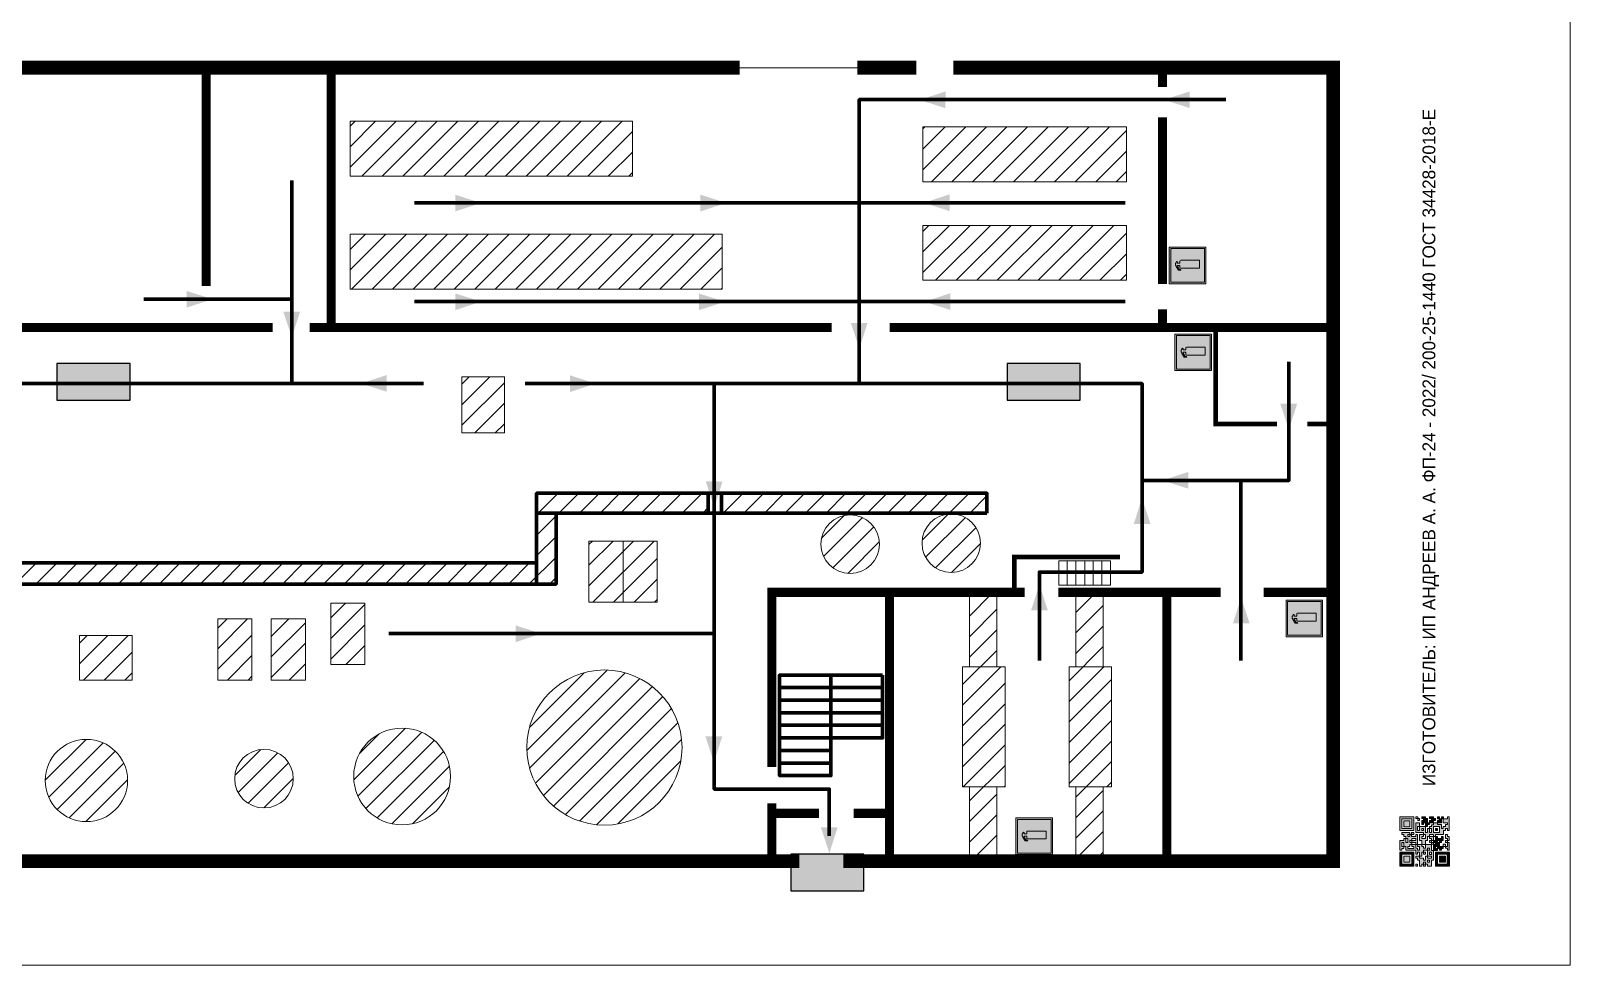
# Model space of a CAD drawing. Header units: millimetres. Extents: x 13810 to 67229, y 12374 to 21950.
# Drawn here: x 21984.7 to 22321.1, y 13757.4 to 13961.7 of the extents above; entities that cross this region are included whole.
import ezdxf

# ---------------------------------------------------------------- set-up
doc = ezdxf.new("R2010")
doc.units = ezdxf.units.MM
doc.layers.add('План_Штампы', color=7, linetype='Continuous')
doc.styles.add('обычный', font='arial.ttf')
pattern_1 = [(225, (43062.9513, 15480.0988), (2.24506403, -2.24506403), [])]

# ---------------------------------------------------------------- blocks, each defined once
blk = doc.blocks.new('A$C7B4425F7')
at = {"true_color": 0xffffff}
blk.add_hatch(color=7, dxfattribs=at).paths.add_polyline_path([(0, 0), (-16, 0), (-16, -8), (0, -8)])
h = blk.add_hatch(color=126)
h.paths.add_polyline_path([(-0.2, -0.2), (-15.8, -0.2), (-15.8, -7.8), (-0.2, -7.8)])
h.paths.add_polyline_path([(-11.76, -2.03), (-11.76, -3.66), (-11.17, -3.66, -0.568275), (-11.17, -6.18), (-12.58, -6.18), (-12.58, -2.03)], flags=16)
h.paths.add_polyline_path([(-13.33, -4.12, -0.495768), (-13.59, -6.18), (-15.03, -6.18), (-15.03, -2.03), (-13.59, -2.03, -0.487973)], flags=16)
h.paths.add_polyline_path([(-10.25, -2.03), (-9.48, -2.03), (-9.48, -6.18), (-10.25, -6.18)], flags=16)
h.paths.add_polyline_path([(-13.84, -3.69), (-14.24, -3.69), (-14.24, -3.03), (-13.9, -3.03, -0.692621)], flags=0)
h.paths.add_polyline_path([(-9.15, -2.03), (-8.4, -2.03), (-8.04, -3.07), (-7.68, -2.03), (-6.93, -2.03), (-7.64, -4.1), (-6.93, -6.18), (-7.68, -6.18), (-8.04, -5.14), (-8.4, -6.18), (-9.15, -6.18), (-8.44, -4.1)], flags=16)
h.paths.add_polyline_path([(-11.76, -4.46), (-11.42, -4.46, -0.692621), (-11.36, -5.12), (-11.76, -5.12)], flags=0)
h.paths.add_polyline_path([(-13.9, -5.2), (-14.24, -5.2), (-14.24, -4.55), (-13.84, -4.55, -0.708038)], flags=0)
edge = h.paths.add_edge_path(flags=16)
edge.add_ellipse((-5.51, -4.08), major_axis=(0, 2.05), ratio=0.586184, start_angle=0, end_angle=360)
edge = h.paths.add_edge_path(flags=0)
edge.add_ellipse((-5.51, -4.08), major_axis=(0, 1.14), ratio=0.454828, start_angle=0, end_angle=360)
h.paths.add_polyline_path([(-4.13, -4.96, 0.377264), (-3.48, -4.52, 0.0555), (-3.16, -2.03), (-1.66, -2.03), (-1.66, -4.96), (-0.96, -4.96), (-0.96, -7.01), (-1.75, -7.01), (-1.75, -6.18), (-3.3, -6.18), (-3.3, -7.02), (-4.13, -7.02)], flags=16)
h.paths.add_polyline_path([(-2.73, -2.91), (-2.28, -2.91), (-2.28, -4.96), (-3.05, -4.96, 0.079136)], flags=0)
at = {"color": 126}
blk.add_lwpolyline([(-16, -8), (0, -8), (0, 0), (-16, 0)], close=True, dxfattribs=at)
blk = doc.blocks.new('A$C32E8229D')
at = {"true_color": 0xffffff}
blk.add_hatch(color=7, dxfattribs=at).paths.add_polyline_path([(0, 0), (0, -8), (16, -8), (16, 0)])
h = blk.add_hatch(color=126)
h.paths.add_polyline_path([(0.2, -0.2), (15.8, -0.2), (15.8, -7.8), (0.2, -7.8)])
h.paths.add_polyline_path([(13.49, -2.05), (12.08, -2.05), (11.37, -2.63, 0.162397), (11.29, -2.84), (11.29, -3.63), (10.35, -3.63), (10.35, -4.05), (11.68, -4.05), (11.68, -3.48), (12.26, -4.28), (11.29, -5.1), (11.29, -6.78), (11.85, -6.78), (11.85, -5.44), (12.8, -4.64), (12.8, -5.94), (14.46, -5.94), (14.46, -5.39), (13.45, -5.39), (13.45, -3.97), (12.46, -2.59), (13.15, -2.59), (13.69, -3.34), (14.18, -3)], flags=16)
h.paths.add_polyline_path([(10.74, -1.82, 1), (11.8, -1.82, 1)], flags=16)
h.paths.add_polyline_path([(9.39, -3.59), (5.99, -3.59), (6.56, -3.03), (5.91, -3.03), (5.1, -3.83), (5.91, -4.64), (6.56, -4.64), (5.99, -4.09), (9.39, -4.09)], flags=16)
h.paths.add_polyline_path([(4.29, -1.08), (1.72, -1.08), (1.72, -6.6), (4.29, -6.6)], flags=16)
at = {"color": 126}
blk.add_lwpolyline([(16, -8), (0, -8), (0, 0), (16, 0)], close=True, dxfattribs=at)
blk = doc.blocks.new('A$C3AD82952')
at = {"true_color": 0xf5f5ff}
h = blk.add_hatch(color=7, dxfattribs=at)
h.dxf.hatch_style = 1
h.paths.add_polyline_path([(8.21, 8.73, 0.414214), (7.89, 9.05), (7.22, 9.05), (7.22, 9.92), (7.59, 9.92, 1), (7.57, 10.36), (7.22, 10.36), (7.22, 10.6), (6.43, 10.6), (6.43, 10.36), (6.01, 10.36), (4.74, 9.59), (4.74, 8.69), (4.98, 8.73), (4.98, 9.26), (6.12, 9.91), (6.43, 9.91), (6.43, 9.05), (5.76, 9.05, 0.414214), (5.44, 8.73), (5.44, 2.2), (8.21, 2.2)], flags=0)
h.paths.add_polyline_path([(12.8, 12.8), (0, 12.8), (0, 0), (12.8, 0)])
h.paths.add_polyline_path([(0.51, 12.29), (12.29, 12.29), (12.29, 0.51), (0.51, 0.51)], flags=16)
h.paths.add_polyline_path([(4.74, 9.59), (6.01, 10.36), (6.43, 10.36), (6.43, 10.6), (7.22, 10.6), (7.22, 10.36), (7.59, 10.36, -0.94586), (7.59, 9.92), (7.22, 9.92), (7.22, 9.05), (7.89, 9.05, -0.414214), (8.21, 8.73), (8.21, 2.2), (5.44, 2.2), (5.44, 8.73, -0.414214), (5.76, 9.05), (6.43, 9.05), (6.43, 9.91), (6.12, 9.91), (4.98, 9.26), (4.98, 8.73), (4.74, 8.69)], flags=0)
h = blk.add_hatch(color=242)
h.dxf.hatch_style = 1
h.paths.add_polyline_path([(12.29, 12.29), (0.51, 12.29), (0.51, 0.51), (12.29, 0.51)])
h.paths.add_polyline_path([(4.74, 8.69), (4.74, 9.59), (6.01, 10.36), (6.43, 10.36), (6.43, 10.6), (7.22, 10.6), (7.22, 10.36), (7.59, 10.36, -0.94586), (7.59, 9.92), (7.22, 9.92), (7.22, 9.05), (7.89, 9.05, -0.414214), (8.21, 8.73), (8.21, 2.2), (5.44, 2.2), (5.44, 8.73, -0.414214), (5.76, 9.05), (6.43, 9.05), (6.43, 9.91), (6.12, 9.91), (4.98, 9.26), (4.98, 8.73)], flags=16)
h = blk.add_hatch(color=7, dxfattribs=at)
h.dxf.hatch_style = 1
h.paths.add_polyline_path([(8.21, 8.73, 0.414214), (7.89, 9.05), (7.22, 9.05), (7.22, 9.92), (7.59, 9.92, 1), (7.57, 10.36), (7.22, 10.36), (7.22, 10.6), (6.43, 10.6), (6.43, 10.36), (6.01, 10.36), (4.74, 9.59), (4.74, 8.69), (4.98, 8.73), (4.98, 9.26), (6.12, 9.91), (6.43, 9.91), (6.43, 9.05), (5.76, 9.05, 0.414214), (5.44, 8.73), (5.44, 2.2), (8.21, 2.2)])
at = {"color": 242, "lineweight": 5}
for p, q in [((0, 0), (0, 12.8)), ((0, 12.8), (12.8, 12.8)), ((12.8, 0), (12.8, 12.8)), ((6.01, 10.36), (4.74, 9.59)), ((4.74, 9.59), (4.74, 8.69)), ((4.74, 8.69), (4.98, 8.73)), ((4.98, 9.26), (6.12, 9.91)), ((4.98, 8.73), (4.98, 9.26)), ((5.44, 2.2), (5.44, 8.73)), ((5.76, 9.05), (6.43, 9.05)), ((6.01, 10.36), (6.43, 10.36)), ((6.12, 9.91), (6.43, 9.91)), ((7.22, 10.6), (6.43, 10.6)), ((6.43, 10.6), (6.43, 10.36)), ((6.43, 9.91), (6.43, 9.05)), ((7.22, 10.36), (7.22, 10.6)), ((7.59, 10.36), (7.22, 10.36)), ((7.22, 9.05), (7.22, 9.92)), ((7.59, 9.92), (7.22, 9.92)), ((7.89, 9.05), (7.22, 9.05)), ((8.21, 2.2), (8.21, 8.73)), ((0, 0), (12.8, 0)), ((5.44, 2.2), (8.21, 2.2))]:
    blk.add_line(p, q, dxfattribs=at)
blk.add_lwpolyline([(0.51, 12.29), (12.29, 12.29), (12.29, 0.51), (0.51, 0.51)], close=True, dxfattribs=at)
for centre, radius, start, end in [((5.76, 8.73), 0.32, 90, 180), ((7.58, 10.14), 0.223, 273.1875, 86.8125), ((7.89, 8.73), 0.32, 0, 90)]:
    blk.add_arc(centre, radius, start, end, dxfattribs=at)
blk = doc.blocks.new('QR')
at = {"lineweight": 0}
h = blk.add_hatch(color=256, dxfattribs=at)
h.dxf.hatch_style = 1
h.paths.add_polyline_path([(9241.16, 2687.38), (9242.01, 2687.38), (9242.01, 2687.83), (9241.59, 2687.83), (9241.59, 2688.68), (9239.45, 2688.68), (9239.45, 2688.25), (9239.86, 2688.25), (9239.86, 2687.83), (9240.29, 2687.83), (9240.29, 2688.25), (9241.16, 2688.25), (9241.16, 2687.83), (9240.29, 2687.83), (9240.29, 2687.38), (9239.45, 2687.38), (9239.45, 2685.22), (9238.57, 2685.22), (9238.57, 2684.8), (9239.02, 2684.8), (9239.02, 2684.37), (9238.13, 2684.37), (9238.13, 2683.92), (9239.02, 2683.92), (9239.02, 2683.5), (9239.44, 2683.5), (9239.44, 2682.64), (9239.87, 2682.64), (9239.87, 2682.18), (9239.44, 2682.18), (9239.44, 2682.64), (9238.13, 2682.64), (9238.13, 2681.76), (9237.71, 2681.76), (9237.71, 2682.64), (9238.13, 2682.64), (9238.13, 2683.07), (9237.27, 2683.07), (9237.27, 2683.51), (9237.71, 2683.51), (9237.71, 2684.37), (9238.13, 2684.37), (9238.13, 2685.22), (9237.71, 2685.22), (9237.71, 2684.8), (9237.28, 2684.8), (9237.28, 2684.38), (9235.98, 2684.38), (9235.98, 2683.92), (9236.4, 2683.92), (9236.4, 2683.49), (9236.84, 2683.49), (9236.84, 2683.07), (9236.4, 2683.07), (9236.4, 2682.64), (9235.98, 2682.64), (9235.98, 2681.76), (9237.29, 2681.76), (9237.29, 2681.33), (9239.43, 2681.33), (9239.43, 2681.76), (9240.74, 2681.76), (9240.74, 2683.05), (9239.87, 2683.05), (9239.87, 2683.5), (9240.29, 2683.5), (9240.29, 2683.91), (9240.74, 2683.91), (9240.74, 2684.81), (9240.29, 2684.81), (9240.29, 2684.79), (9240.29, 2684.37), (9239.45, 2684.37), (9239.45, 2684.8), (9239.87, 2684.8), (9239.87, 2685.21), (9240.74, 2685.21), (9240.74, 2686.1), (9240.29, 2686.1), (9240.29, 2685.64), (9239.86, 2685.64), (9239.86, 2686.95), (9240.29, 2686.95), (9240.29, 2686.52), (9240.74, 2686.52), (9240.74, 2686.1), (9241.16, 2686.1), (9241.16, 2686.53), (9241.59, 2686.53), (9241.59, 2686.1), (9242.02, 2686.1), (9242.02, 2685.21), (9241.59, 2685.21), (9241.59, 2686.1), (9241.16, 2686.1), (9241.16, 2685.21), (9240.74, 2685.21), (9240.74, 2684.81), (9242.89, 2684.81), (9242.89, 2685.22), (9242.47, 2685.22), (9242.47, 2686.11), (9242.89, 2686.11), (9242.89, 2686.52), (9242.46, 2686.52), (9242.46, 2686.95), (9242.89, 2686.95), (9242.89, 2686.52), (9243.32, 2686.52), (9243.32, 2688.26), (9242.9, 2688.26), (9242.9, 2687.83), (9242.47, 2687.83), (9242.47, 2687.38), (9242.01, 2687.38), (9242.01, 2686.94), (9241.16, 2686.94)])
h.paths.add_polyline_path([(9239.02, 2682.18), (9239.02, 2681.76), (9238.54, 2681.76), (9238.54, 2682.18)], flags=16)
h.paths.add_polyline_path([(9237.27, 2682.65), (9237.27, 2682.19), (9236.83, 2682.19), (9236.83, 2682.65)], flags=16)
h = blk.add_hatch(color=256, dxfattribs=at)
h.dxf.hatch_style = 1
h.paths.add_polyline_path([(9238.15, 2687.83), (9236.83, 2687.83), (9236.83, 2686.52), (9238.15, 2686.52)], flags=0)
h.paths.add_polyline_path([(9239.01, 2685.65), (9239.01, 2688.68), (9235.98, 2688.68), (9235.98, 2685.65)])
h.paths.add_polyline_path([(9236.41, 2686.1), (9236.41, 2688.26), (9238.56, 2688.26), (9238.56, 2686.1)], flags=16)
h.paths.add_polyline_path([(9236.83, 2686.52), (9236.83, 2687.83), (9238.15, 2687.83), (9238.15, 2686.52)], flags=0)
h = blk.add_hatch(color=256, dxfattribs=at)
h.dxf.hatch_style = 1
h.paths.add_polyline_path([(9238.15, 2686.52), (9238.15, 2687.83), (9236.83, 2687.83), (9236.83, 2686.52)])
h.paths.add_polyline_path([(9245.91, 2686.52), (9245.91, 2687.83), (9244.59, 2687.83), (9244.59, 2686.52)], flags=0)
h.paths.add_polyline_path([(9246.77, 2685.65), (9246.77, 2688.68), (9243.74, 2688.68), (9243.74, 2685.65)])
h.paths.add_polyline_path([(9244.17, 2686.1), (9244.17, 2688.26), (9246.32, 2688.26), (9246.32, 2686.1)], flags=16)
h.paths.add_polyline_path([(9244.59, 2686.52), (9244.59, 2687.83), (9245.91, 2687.83), (9245.91, 2686.52)], flags=0)
h = blk.add_hatch(color=256, dxfattribs=at)
h.dxf.hatch_style = 1
h.paths.add_polyline_path([(9243.32, 2686.11), (9242.89, 2686.11), (9242.89, 2685.64), (9243.32, 2685.64)])
h.paths.add_polyline_path([(9239.02, 2683.07), (9239.02, 2683.5), (9238.56, 2683.5), (9238.56, 2683.07)])
h.paths.add_polyline_path([(9236.4, 2684.8), (9236.4, 2685.22), (9235.98, 2685.22), (9235.98, 2684.8)])
h.paths.add_polyline_path([(9236.4, 2683.07), (9236.4, 2683.49), (9235.98, 2683.49), (9235.98, 2683.07)])
h = blk.add_hatch(color=256, dxfattribs=at)
h.dxf.hatch_style = 1
h.paths.add_polyline_path([(9240.75, 2681.76), (9240.75, 2681.35), (9241.17, 2681.35), (9241.17, 2681.76)])
h.paths.add_polyline_path([(9241.6, 2682.18), (9241.17, 2682.18), (9241.17, 2681.76), (9241.6, 2681.76)])
h.paths.add_polyline_path([(9242.47, 2681.34), (9242.47, 2682.19), (9242.02, 2682.19), (9242.02, 2681.76), (9241.6, 2681.76), (9241.6, 2681.34)])
h.paths.add_polyline_path([(9239.87, 2678.3), (9239.44, 2678.3), (9239.44, 2677.89), (9241.17, 2677.89), (9241.17, 2678.3), (9240.28, 2678.3), (9240.28, 2678.73), (9239.87, 2678.73)])
h.paths.add_polyline_path([(9240.75, 2678.73), (9240.75, 2679.19), (9240.28, 2679.19), (9240.28, 2678.73)])
h.paths.add_polyline_path([(9241.6, 2678.73), (9241.17, 2678.73), (9241.17, 2678.3), (9241.6, 2678.3)])
h.paths.add_polyline_path([(9242.02, 2678.3), (9241.6, 2678.3), (9241.6, 2677.89), (9242.48, 2677.89), (9242.48, 2678.31), (9242.9, 2678.31), (9242.9, 2678.73), (9242.02, 2678.73)])
h.paths.add_polyline_path([(9246.36, 2684.37), (9246.36, 2684.79), (9245.93, 2684.79), (9245.93, 2684.37)])
h.paths.add_polyline_path([(9246.78, 2685.2), (9246.36, 2685.2), (9246.36, 2684.79), (9246.78, 2684.79)])
h.paths.add_polyline_path([(9245.91, 2687.83), (9244.59, 2687.83), (9244.59, 2686.52), (9245.91, 2686.52)])
h = blk.add_hatch(color=256, dxfattribs=at)
h.dxf.hatch_style = 1
h.paths.add_polyline_path([(9243.32, 2682.64), (9243.32, 2683.07), (9244.62, 2683.07), (9244.62, 2684.37), (9243.74, 2684.37), (9243.74, 2684.8), (9244.62, 2684.8), (9244.62, 2684.37), (9245.48, 2684.37), (9245.48, 2685.22), (9243.32, 2685.22), (9243.32, 2683.5), (9242.89, 2683.5), (9242.89, 2683.06), (9242.01, 2683.06), (9242.01, 2683.91), (9242.47, 2683.91), (9242.47, 2683.5), (9242.89, 2683.5), (9242.89, 2684.38), (9241.59, 2684.38), (9241.59, 2683.91), (9240.74, 2683.91), (9240.74, 2683.05), (9241.59, 2683.05), (9241.59, 2682.64), (9242.47, 2682.64), (9242.47, 2682.19), (9242.91, 2682.19), (9242.91, 2681.34), (9242.48, 2681.34), (9242.48, 2680.91), (9242.91, 2680.91), (9242.91, 2679.17), (9243.75, 2679.17), (9243.75, 2678.73), (9244.2, 2678.73), (9244.2, 2678.3), (9243.75, 2678.3), (9243.75, 2677.88), (9246.78, 2677.88), (9246.78, 2678.3), (9246.35, 2678.3), (9246.35, 2679.19), (9245.48, 2679.19), (9245.48, 2678.31), (9245.05, 2678.31), (9245.05, 2678.73), (9244.62, 2678.73), (9244.62, 2679.19), (9244.2, 2679.19), (9244.2, 2679.61), (9245.05, 2679.61), (9245.05, 2680.46), (9245.48, 2680.46), (9245.48, 2681.34), (9245.04, 2681.34), (9245.04, 2681.76), (9244.63, 2681.76), (9244.63, 2682.19), (9244.21, 2682.19), (9244.21, 2681.76), (9243.32, 2681.76), (9243.32, 2682.19), (9244.21, 2682.19), (9244.21, 2682.64)])
h.paths.add_polyline_path([(9243.75, 2683.49), (9243.75, 2683.92), (9244.21, 2683.92), (9244.21, 2683.49)], flags=16)
h.paths.add_polyline_path([(9243.32, 2681.34), (9244.63, 2681.34), (9244.63, 2680.04), (9243.32, 2680.04)], flags=16)
h.paths.add_polyline_path([(9243.76, 2680.89), (9244.18, 2680.89), (9244.18, 2680.48), (9243.76, 2680.48)], flags=0)
h = blk.add_hatch(color=256, dxfattribs=at)
h.dxf.hatch_style = 1
h.paths.add_polyline_path([(9246.36, 2683.07), (9246.78, 2683.07), (9246.78, 2683.92), (9246.36, 2683.92), (9246.36, 2683.49), (9245.92, 2683.49), (9245.92, 2683.92), (9245.06, 2683.92), (9245.06, 2683.49), (9245.48, 2683.49), (9245.48, 2683.07), (9244.62, 2683.07), (9244.62, 2682.65), (9245.05, 2682.65), (9245.05, 2682.18), (9245.48, 2682.18), (9245.48, 2682.65), (9246.36, 2682.65)])
h.paths.add_polyline_path([(9246.78, 2682.18), (9246.36, 2682.18), (9246.36, 2681.75), (9245.92, 2681.75), (9245.92, 2682.18), (9245.48, 2682.18), (9245.48, 2681.34), (9245.48, 2681.34), (9245.94, 2681.34), (9245.94, 2680.91), (9246.36, 2680.91), (9246.36, 2681.34), (9246.78, 2681.34)])
h = blk.add_hatch(color=256, dxfattribs=at)
h.dxf.hatch_style = 1
h.paths.add_polyline_path([(9235.98, 2680.9), (9235.98, 2677.86), (9239.02, 2677.86), (9239.02, 2680.9)])
h.paths.add_polyline_path([(9238.57, 2680.48), (9238.57, 2678.32), (9236.41, 2678.32), (9236.41, 2680.48)], flags=16)
h.paths.add_polyline_path([(9238.15, 2680.05), (9238.15, 2678.74), (9236.83, 2678.74), (9236.83, 2680.05)], flags=0)
h = blk.add_hatch(color=256, dxfattribs=at)
h.dxf.hatch_style = 1
h.paths.add_polyline_path([(9238.15, 2680.05), (9236.83, 2680.05), (9236.83, 2678.74), (9238.15, 2678.74)])
h = blk.add_hatch(color=256, dxfattribs=at)
h.dxf.hatch_style = 1
h.paths.add_polyline_path([(9242.02, 2680.46), (9242.48, 2680.46), (9242.48, 2680.91), (9241.58, 2680.91), (9241.58, 2681.35), (9241.17, 2681.35), (9241.17, 2680.91), (9240.75, 2680.91), (9240.75, 2681.33), (9239.43, 2681.33), (9239.43, 2680.46), (9239.86, 2680.46), (9239.86, 2680.92), (9240.3, 2680.92), (9240.3, 2680.46), (9239.86, 2680.46), (9239.86, 2680.04), (9239.44, 2680.04), (9239.44, 2679.62), (9239.86, 2679.62), (9239.86, 2679.19), (9240.29, 2679.19), (9240.29, 2680.03), (9241.18, 2680.03), (9241.18, 2680.47), (9241.6, 2680.47), (9241.6, 2680.03), (9241.18, 2680.03), (9241.18, 2679.61), (9241.6, 2679.61), (9241.6, 2679.19), (9242.47, 2679.19), (9242.47, 2679.6), (9242.02, 2679.6)])
h = blk.add_hatch(color=256, dxfattribs=at)
h.dxf.hatch_style = 1
h.paths.add_polyline_path([(9244.18, 2680.48), (9244.18, 2680.89), (9243.76, 2680.89), (9243.76, 2680.48)])
h = blk.add_hatch(color=256, dxfattribs=at)
h.dxf.hatch_style = 1
h.paths.add_polyline_path([(9245.93, 2680.04), (9245.93, 2680.46), (9245.48, 2680.46), (9245.48, 2679.62), (9246.35, 2679.62), (9246.35, 2680.04)])
h.paths.add_polyline_path([(9246.78, 2680.04), (9246.78, 2680.46), (9246.35, 2680.46), (9246.35, 2680.04)])
h.paths.add_polyline_path([(9246.78, 2679.18), (9246.78, 2679.62), (9246.35, 2679.62), (9246.35, 2679.18)])
for points in [[(9237.71, 2685.22), (9238.13, 2685.22), (9238.13, 2684.37), (9237.71, 2684.37), (9237.71, 2683.51), (9237.27, 2683.51), (9237.27, 2683.07), (9238.13, 2683.07), (9238.13, 2682.64), (9237.71, 2682.64), (9237.71, 2681.76), (9238.13, 2681.76), (9238.13, 2682.64), (9239.44, 2682.64), (9239.44, 2683.5), (9239.02, 2683.5), (9239.02, 2683.07), (9238.56, 2683.07), (9238.56, 2683.5), (9239.02, 2683.5), (9239.02, 2683.92), (9238.13, 2683.92), (9238.13, 2684.37), (9239.02, 2684.37), (9239.02, 2684.8), (9238.57, 2684.8), (9238.57, 2685.22), (9239.45, 2685.22), (9239.45, 2687.38), (9240.29, 2687.38), (9240.29, 2687.83), (9239.86, 2687.83), (9239.86, 2688.25), (9239.45, 2688.25), (9239.45, 2688.68), (9241.59, 2688.68), (9241.59, 2687.83), (9242.01, 2687.83), (9242.01, 2687.38), (9242.47, 2687.38), (9242.47, 2687.83), (9242.9, 2687.83), (9242.9, 2688.26), (9243.32, 2688.26), (9243.32, 2686.52), (9242.89, 2686.52), (9242.89, 2686.11), (9243.32, 2686.11), (9243.32, 2685.64), (9242.89, 2685.64), (9242.89, 2686.11), (9242.47, 2686.11), (9242.47, 2685.22), (9242.89, 2685.22), (9242.89, 2684.81), (9240.74, 2684.81), (9240.74, 2683.91), (9241.59, 2683.91), (9241.59, 2684.38), (9242.89, 2684.38), (9242.89, 2683.5), (9242.47, 2683.5), (9242.47, 2683.91), (9242.01, 2683.91), (9242.01, 2683.06), (9242.89, 2683.06), (9242.89, 2683.5), (9243.32, 2683.5), (9243.32, 2685.22), (9245.48, 2685.22), (9245.48, 2684.37), (9244.62, 2684.37), (9244.62, 2683.07), (9245.48, 2683.07), (9245.48, 2683.49), (9245.06, 2683.49), (9245.06, 2683.92), (9245.92, 2683.92), (9245.92, 2683.49), (9246.36, 2683.49), (9246.36, 2683.92), (9246.78, 2683.92), (9246.78, 2683.07), (9246.36, 2683.07), (9246.36, 2682.65), (9245.48, 2682.65), (9245.48, 2682.18), (9245.92, 2682.18), (9245.92, 2681.75), (9246.36, 2681.75), (9246.36, 2682.18), (9246.78, 2682.18), (9246.78, 2681.34), (9246.36, 2681.34), (9246.36, 2680.91), (9245.94, 2680.91), (9245.94, 2681.34), (9245.48, 2681.34), (9245.48, 2680.46), (9245.93, 2680.46), (9245.93, 2680.04), (9246.35, 2680.04), (9246.35, 2680.46), (9246.78, 2680.46), (9246.78, 2680.04), (9246.78, 2680.04), (9246.35, 2680.04), (9246.35, 2679.62), (9246.78, 2679.62), (9246.78, 2679.18), (9246.35, 2679.18), (9246.35, 2678.3), (9246.78, 2678.3), (9246.78, 2677.88), (9243.75, 2677.88), (9243.75, 2678.3), (9244.2, 2678.3), (9244.2, 2678.73), (9243.75, 2678.73), (9243.75, 2679.17), (9242.91, 2679.17), (9242.91, 2680.91), (9242.48, 2680.91), (9242.48, 2680.46), (9242.02, 2680.46), (9242.02, 2679.6), (9242.47, 2679.6), (9242.47, 2679.19), (9241.6, 2679.19), (9241.6, 2679.61), (9241.18, 2679.61), (9241.18, 2680.03), (9240.29, 2680.03), (9240.29, 2679.19), (9240.75, 2679.19), (9240.75, 2678.73), (9240.28, 2678.73), (9240.28, 2678.3), (9241.17, 2678.3), (9241.17, 2678.73), (9241.6, 2678.73), (9241.6, 2678.3), (9242.02, 2678.3), (9242.02, 2678.73), (9242.9, 2678.73), (9242.9, 2678.31), (9242.48, 2678.31), (9242.48, 2677.89), (9241.6, 2677.89), (9241.6, 2678.3), (9241.17, 2678.3), (9241.17, 2677.89), (9239.44, 2677.89), (9239.44, 2678.3), (9239.87, 2678.3), (9239.87, 2678.73), (9240.28, 2678.73), (9240.28, 2679.19), (9240.29, 2679.19), (9239.86, 2679.19), (9239.86, 2679.62), (9239.44, 2679.62), (9239.44, 2680.04), (9239.86, 2680.04), (9239.86, 2680.46), (9239.43, 2680.46), (9239.43, 2681.33), (9237.29, 2681.33), (9237.29, 2681.76), (9235.98, 2681.76), (9235.98, 2682.64), (9236.4, 2682.64), (9236.4, 2683.07), (9235.98, 2683.07), (9235.98, 2683.49), (9236.4, 2683.49), (9236.4, 2683.92), (9235.98, 2683.92), (9235.98, 2684.38), (9237.28, 2684.38), (9237.28, 2684.8), (9237.71, 2684.8), (9237.71, 2685.22), (9237.92, 2685.22)], [(9240.74, 2685.21), (9239.87, 2685.21), (9239.87, 2684.8), (9239.45, 2684.8), (9239.45, 2684.37), (9240.29, 2684.37), (9240.29, 2684.79), (9240.29, 2684.81), (9240.74, 2684.81), (9240.74, 2685.21), (9239.87, 2685.21)], [(9240.74, 2686.1), (9240.74, 2686.52), (9240.29, 2686.52), (9240.29, 2686.95), (9239.86, 2686.95), (9239.86, 2685.64), (9240.29, 2685.64), (9240.29, 2686.1), (9240.74, 2686.1), (9240.74, 2686.52)], [(9244.62, 2684.37), (9244.62, 2684.8), (9243.74, 2684.8), (9243.74, 2684.37), (9244.62, 2684.37)], [(9240.74, 2683.05), (9240.74, 2681.76), (9239.43, 2681.76), (9239.43, 2681.33), (9240.75, 2681.33), (9240.75, 2681.35), (9240.75, 2680.91), (9241.17, 2680.91), (9241.17, 2681.35), (9241.58, 2681.35), (9241.58, 2680.91), (9242.48, 2680.91), (9242.48, 2681.34), (9242.91, 2681.34), (9242.91, 2682.19), (9242.47, 2682.19), (9242.47, 2682.64), (9241.59, 2682.64), (9241.59, 2683.05), (9240.74, 2683.05)], [(9240.74, 2683.91), (9240.29, 2683.91), (9240.29, 2683.5), (9239.87, 2683.5), (9239.87, 2683.05), (9240.74, 2683.05), (9240.74, 2683.91)], [(9241.6, 2681.76), (9242.02, 2681.76), (9242.02, 2682.19), (9242.47, 2682.19), (9242.47, 2681.34), (9241.6, 2681.34), (9241.6, 2681.76)], [(9244.62, 2683.07), (9243.32, 2683.07), (9243.32, 2682.64), (9244.21, 2682.64), (9244.21, 2682.19), (9243.32, 2682.19), (9243.32, 2681.76), (9244.21, 2681.76), (9244.21, 2682.19), (9244.63, 2682.19), (9244.63, 2681.76), (9245.04, 2681.76), (9245.04, 2681.34), (9245.48, 2681.34)], [(9245.48, 2682.18), (9245.05, 2682.18), (9245.05, 2682.65), (9244.62, 2682.65), (9244.62, 2683.07)], [(9245.48, 2682.18), (9245.48, 2681.34)], [(9239.86, 2680.46), (9239.86, 2680.92), (9240.3, 2680.92), (9240.3, 2680.46), (9239.86, 2680.46)], [(9245.48, 2680.46), (9245.05, 2680.46), (9245.05, 2679.61), (9244.2, 2679.61), (9244.2, 2679.19), (9244.62, 2679.19), (9244.62, 2678.73), (9245.05, 2678.73), (9245.05, 2678.31), (9245.48, 2678.31), (9245.48, 2679.19), (9246.35, 2679.19), (9246.35, 2679.07)], [(9246.35, 2679.62), (9245.48, 2679.62), (9245.48, 2680.46)], [(9245.48, 2680.46), (9245.48, 2679.62), (9246.35, 2679.62), (9246.35, 2680.04), (9245.93, 2680.04), (9245.93, 2680.46), (9245.48, 2680.46), (9245.48, 2679.62)], [(9246.35, 2679.62), (9246.35, 2679.18)]]:
    blk.add_lwpolyline(points, dxfattribs=at)
for points in [[(9235.98, 2685.65), (9239.01, 2685.65), (9239.01, 2688.68), (9235.98, 2688.68)], [(9236.41, 2688.26), (9238.56, 2688.26), (9238.56, 2686.1), (9236.41, 2686.1)], [(9240.29, 2687.83), (9241.16, 2687.83), (9241.16, 2688.25), (9240.29, 2688.25)], [(9240.29, 2688.25), (9241.16, 2688.25), (9241.16, 2687.83), (9240.29, 2687.83)], [(9243.74, 2685.65), (9246.77, 2685.65), (9246.77, 2688.68), (9243.74, 2688.68)], [(9244.17, 2688.26), (9246.32, 2688.26), (9246.32, 2686.1), (9244.17, 2686.1)], [(9235.98, 2684.8), (9236.4, 2684.8), (9236.4, 2685.22), (9235.98, 2685.22)], [(9236.83, 2687.83), (9238.15, 2687.83), (9238.15, 2686.52), (9236.83, 2686.52)], [(9241.16, 2686.1), (9240.74, 2686.1), (9240.74, 2685.21), (9241.16, 2685.21)], [(9242.01, 2687.38), (9241.16, 2687.38), (9241.16, 2686.94), (9242.01, 2686.94)], [(9241.16, 2687.38), (9242.01, 2687.38), (9242.01, 2686.94), (9241.16, 2686.94)], [(9241.16, 2686.53), (9241.59, 2686.53), (9241.59, 2686.1), (9241.16, 2686.1)], [(9241.59, 2686.1), (9242.02, 2686.1), (9242.02, 2685.21), (9241.59, 2685.21)], [(9242.89, 2686.52), (9242.46, 2686.52), (9242.46, 2686.95), (9242.89, 2686.95)], [(9244.59, 2687.83), (9245.91, 2687.83), (9245.91, 2686.52), (9244.59, 2686.52)], [(9245.93, 2684.79), (9246.36, 2684.79), (9246.36, 2684.37), (9245.93, 2684.37)], [(9246.36, 2685.2), (9246.78, 2685.2), (9246.78, 2684.79), (9246.36, 2684.79)], [(9236.4, 2683.07), (9236.84, 2683.07), (9236.84, 2683.49), (9236.4, 2683.49)], [(9236.83, 2682.19), (9237.27, 2682.19), (9237.27, 2682.65), (9236.83, 2682.65)], [(9238.54, 2682.18), (9239.02, 2682.18), (9239.02, 2681.76), (9238.54, 2681.76)], [(9239.44, 2682.64), (9239.87, 2682.64), (9239.87, 2682.18), (9239.44, 2682.18)], [(9240.75, 2681.76), (9241.17, 2681.76), (9241.17, 2681.35), (9240.75, 2681.35)], [(9241.17, 2682.18), (9241.6, 2682.18), (9241.6, 2681.76), (9241.17, 2681.76)], [(9243.75, 2683.92), (9244.21, 2683.92), (9244.21, 2683.49), (9243.75, 2683.49)], [(9235.98, 2677.86), (9239.02, 2677.86), (9239.02, 2680.9), (9235.98, 2680.9)], [(9236.41, 2680.48), (9238.57, 2680.48), (9238.57, 2678.32), (9236.41, 2678.32)], [(9236.83, 2680.05), (9238.15, 2680.05), (9238.15, 2678.74), (9236.83, 2678.74)], [(9241.18, 2680.03), (9241.6, 2680.03), (9241.6, 2680.47), (9241.18, 2680.47)], [(9243.32, 2680.04), (9244.63, 2680.04), (9244.63, 2681.34), (9243.32, 2681.34)], [(9243.76, 2680.89), (9244.18, 2680.89), (9244.18, 2680.48), (9243.76, 2680.48)]]:
    blk.add_lwpolyline(points, close=True, dxfattribs=at)

msp = doc.modelspace()

# ---------------------------------------------------------------- hatches: boundary and pattern name
at = {"lineweight": 0}
h = msp.add_hatch(dxfattribs=at)
h.set_pattern_fill('ANSI31', color=256, angle=180)
h.set_pattern_definition(pattern_1)
h.paths.add_polyline_path([(22179.64, 13907.11), (22224.15, 13907.11), (22224.15, 13919.12), (22179.64, 13919.12)])
h.paths.add_polyline_path([(22179.64, 13928.64), (22224.15, 13928.64), (22224.15, 13940.66), (22179.64, 13940.66)])
h.paths.add_polyline_path([(22054.46, 13905.18), (22135.77, 13905.18), (22135.77, 13917.19), (22054.46, 13917.19)])
h.paths.add_polyline_path([(22054.46, 13929.86), (22116.16, 13929.86), (22116.16, 13941.88), (22054.46, 13941.88)])
h.paths.add_polyline_path([(22078.88, 13873.75), (22088.17, 13873.75), (22088.17, 13885.99), (22078.88, 13885.99)])
h.paths.add_polyline_path([(21974.05, 13847.62), (21981.51, 13847.62), (21981.51, 13861), (21974.05, 13861)])
h.paths.add_polyline_path([(21966.59, 13847.62), (21974.05, 13847.62), (21974.05, 13861), (21966.59, 13861)])
h.paths.add_polyline_path([(21922.56, 13847.62), (21930.02, 13847.62), (21930.02, 13861), (21922.56, 13861)])
h.paths.add_polyline_path([(21880.64, 13874.16), (21905.29, 13874.16), (21905.29, 13882.49), (21880.64, 13882.49)])
h.paths.add_polyline_path([(21848.34, 13875.84, 1), (21869.5, 13875.84, 1)])
h.paths.add_polyline_path([(21841.45, 13847.17), (21854.83, 13847.17), (21854.83, 13854.64), (21841.45, 13854.64)])
h.paths.add_polyline_path([(21841.45, 13839.71), (21854.83, 13839.71), (21854.83, 13847.17), (21841.45, 13847.17)])
h = msp.add_hatch(dxfattribs=at)
h.set_pattern_fill('ANSI31', color=256, angle=180)
h.set_pattern_definition(pattern_1)
h.paths.add_polyline_path([(22192.24, 13849.65, 1), (22179.44, 13849.65, 1)])
h.paths.add_polyline_path([(22157.33, 13849.42, 1), (22170.13, 13849.42, 1)])
h.paths.add_polyline_path([(22135.6, 13856.22), (22193.63, 13856.22), (22193.63, 13860.57), (22135.6, 13860.57)])
h.paths.add_polyline_path([(22095.2, 13856.22), (22099.46, 13856.22), (22132.71, 13856.22), (22132.71, 13860.57), (22095.2, 13860.57)])
h.paths.add_polyline_path([(22095.2, 13840.68), (22099.46, 13840.68), (22099.46, 13856.22), (22095.2, 13856.22)])
h.paths.add_polyline_path([(21887.72, 13840.68), (22095.2, 13840.68), (22095.2, 13845.32), (21887.72, 13845.32)])
h.paths.add_polyline_path([(22114.12, 13836.71), (22121.58, 13836.71), (22121.58, 13850.1), (22114.12, 13850.1)])
h.paths.add_polyline_path([(22106.66, 13836.71), (22114.12, 13836.71), (22114.12, 13850.1), (22106.66, 13850.1)])
h.paths.add_polyline_path([(22093.07, 13804.95, 1), (22126.98, 13804.95, 1)])
h.paths.add_polyline_path([(22055.24, 13798.63, 1), (22076.39, 13798.63, 1)])
h.paths.add_polyline_path([(22029.22, 13798.15, 1), (22042.03, 13798.15, 1)])
h.paths.add_polyline_path([(21987.82, 13797.75, 1), (22005.82, 13797.75, 1)])
h.paths.add_polyline_path([(22050.22, 13823.14), (22057.68, 13823.14), (22057.68, 13836.52), (22050.22, 13836.52)])
h.paths.add_polyline_path([(22037.21, 13819.7), (22044.67, 13819.7), (22044.67, 13833.08), (22037.21, 13833.08)])
h.paths.add_polyline_path([(22025.54, 13819.7), (22033, 13819.7), (22033, 13833.08), (22025.54, 13833.08)])
h.paths.add_polyline_path([(21995.31, 13819.7), (22006.79, 13819.7), (22006.79, 13829.45), (21995.31, 13829.45)])
h.paths.add_polyline_path([(21948.97, 13822.04), (21956.43, 13822.04), (21956.43, 13835.42), (21948.97, 13835.42)])
h.paths.add_polyline_path([(21941.5, 13822.04), (21948.97, 13822.04), (21948.97, 13835.42), (21941.5, 13835.42)])
h.paths.add_polyline_path([(21918.9, 13822.04), (21926.36, 13822.04), (21926.36, 13835.42), (21918.9, 13835.42)])
h.paths.add_polyline_path([(21903.66, 13822.04), (21911.12, 13822.04), (21911.12, 13835.42), (21903.66, 13835.42)])
h.paths.add_polyline_path([(21891.41, 13822.04), (21898.87, 13822.04), (21898.87, 13835.42), (21891.41, 13835.42)])
h = msp.add_hatch(dxfattribs=at)
h.set_pattern_fill('ANSI31', color=256, angle=180)
h.set_pattern_definition(pattern_1)
h.paths.add_polyline_path([(22213.08, 13780.47), (22219.06, 13780.47), (22219.06, 13796.39), (22213.08, 13796.39)])
h.paths.add_polyline_path([(22189.81, 13780.47), (22195.79, 13780.47), (22195.79, 13796.39), (22189.81, 13796.39)])
h.paths.add_polyline_path([(22211.57, 13796.39), (22220.87, 13796.39), (22220.87, 13822.61), (22211.57, 13822.61)])
h.paths.add_polyline_path([(22188.3, 13796.39), (22197.6, 13796.39), (22197.6, 13822.61), (22188.3, 13822.61)])
h.paths.add_polyline_path([(22213.08, 13822.61), (22219.06, 13822.61), (22219.06, 13838.53), (22213.08, 13838.53)])
h.paths.add_polyline_path([(22189.81, 13822.61), (22195.79, 13822.61), (22195.79, 13838.53), (22189.81, 13838.53)])

# ---------------------------------------------------------------- linework, layer by layer
at = {"color": 126, "lineweight": 0, "true_color": 0x008754}
msp.add_lwpolyline([(21721.1, 14152.36), (22321.1, 14152.36), (22321.1, 13757.36), (21721.1, 13757.36)], close=True, dxfattribs=at)
at = {"lineweight": 0}
for points, const_width in [([(22139.57, 13953.6), (21982.74, 13953.6)], 3), ([(22022.99, 13905.9), (22022.99, 13953.06)], 2), ([(22050.31, 13897.04), (22050.31, 13952.62)], 2), ([(22162.27, 13780.11), (22269.31, 13780.11), (22269.31, 13953.6), (22186.25, 13953.6)], 3), ([(22178.2, 13953.6), (22165.33, 13953.6)], 3), ([(22231.99, 13953.6), (22231.99, 13949.34)], 2), ([(22231.99, 13942.77), (22231.99, 13906.27)], 2), ([(22231.99, 13896.81), (22231.99, 13900.77)], 2), ([(22037.5, 13896.81), (21939.08, 13896.81)], 2), ([(22159.69, 13896.81), (22045.6, 13896.81)], 2), ([(22269.08, 13896.81), (22172.4, 13896.81)], 2), ([(22199.61, 13838.9), (22199.61, 13846.61), (22222.74, 13846.61)], 1), ([(22201.87, 13838.9), (22146.63, 13838.9), (22146.63, 13800.73)], 2), ([(22172.33, 13780.56), (22172.33, 13838.9)], 2), ([(22244.7, 13838.9), (22209.21, 13838.9)], 2), ([(22232.96, 13838.9), (22232.96, 13780.96)], 2), ([(22269.65, 13838.9), (22254.08, 13838.9)], 2), ([(22146.63, 13792.73), (22146.63, 13781.2)], 2), ([(22146.63, 13790.57), (22152.64, 13790.57)], 2), ([(22156.96, 13790.57), (22152.64, 13790.57)], 2), ([(22172.33, 13790.57), (22164.48, 13790.57)], 2), ([(21881.47, 13780.11), (22152.62, 13780.11)], 3)]:
    msp.add_lwpolyline(points, dxfattribs=dict(at, const_width=const_width))
msp.add_lwpolyline([(22165.33, 13953.6), (22133.23, 13953.6)], dxfattribs=at)
at = {"color": 126, "lineweight": 100, "true_color": 0x008754}
for points in [[(22245.87, 13946.61), (22165.74, 13946.61), (22165.74, 13884.54)], [(22041.71, 13884.54), (22041.71, 13928.96)], [(22165.74, 13924.02), (22068.56, 13924.02)], [(22223.87, 13924.02), (22165.74, 13924.02)], [(22009.35, 13902.95), (22041.71, 13902.95)], [(22165.74, 13902.44), (22068.56, 13902.44)], [(22223.87, 13902.44), (22165.74, 13902.44)], [(22249.14, 13863.35), (22259.61, 13863.35), (22259.61, 13889.31)], [(22070.46, 13884.54), (21911.13, 13884.54)], [(22134.05, 13884.54), (22092.68, 13884.54)], [(22159.17, 13785.63), (22159.17, 13795.88), (22134.05, 13795.88), (22134.05, 13884.54), (22227.54, 13884.54), (22227.54, 13843.32), (22205.09, 13843.32), (22205.09, 13823.97)], [(22249.14, 13823.97), (22249.14, 13863.35), (22227.54, 13863.35)], [(22062.88, 13829.88), (22134.05, 13829.88)]]:
    msp.add_lwpolyline(points, dxfattribs=at)
at = {"lineweight": 0}
for points in [[(22116.16, 13941.88), (22054.46, 13941.88), (22054.46, 13929.86), (22116.16, 13929.86)], [(22224.15, 13940.66), (22179.64, 13940.66), (22179.64, 13928.64), (22224.15, 13928.64)], [(22224.15, 13919.12), (22179.64, 13919.12), (22179.64, 13907.11), (22224.15, 13907.11)], [(22135.77, 13917.19), (22054.46, 13917.19), (22054.46, 13905.18), (22135.77, 13905.18)], [(22088.17, 13873.75), (22078.88, 13873.75), (22078.88, 13885.99), (22088.17, 13885.99)], [(22114.12, 13836.71), (22106.66, 13836.71), (22106.66, 13850.1), (22114.12, 13850.1)], [(22121.58, 13836.71), (22114.12, 13836.71), (22114.12, 13850.1), (22121.58, 13850.1)], [(22211.2, 13840.44), (22209.31, 13840.44), (22209.31, 13845.75), (22211.2, 13845.75)], [(22213.09, 13840.44), (22211.2, 13840.44), (22211.2, 13845.75), (22213.09, 13845.75)], [(22214.99, 13840.44), (22213.09, 13840.44), (22213.09, 13845.75), (22214.99, 13845.75)], [(22216.88, 13840.44), (22214.99, 13840.44), (22214.99, 13845.75), (22216.88, 13845.75)], [(22218.77, 13840.44), (22216.88, 13840.44), (22216.88, 13845.75), (22218.77, 13845.75)], [(22220.66, 13840.44), (22218.77, 13840.44), (22218.77, 13845.75), (22220.66, 13845.75)], [(22195.79, 13838.53), (22189.81, 13838.53), (22189.81, 13822.61), (22195.79, 13822.61)], [(22219.06, 13838.53), (22213.08, 13838.53), (22213.08, 13822.61), (22219.06, 13822.61)], [(22057.68, 13823.14), (22050.22, 13823.14), (22050.22, 13836.52), (22057.68, 13836.52)], [(22033, 13819.7), (22025.54, 13819.7), (22025.54, 13833.08), (22033, 13833.08)], [(22044.67, 13819.7), (22037.21, 13819.7), (22037.21, 13833.08), (22044.67, 13833.08)], [(22006.79, 13819.7), (21995.31, 13819.7), (21995.31, 13829.45), (22006.79, 13829.45)], [(22197.6, 13796.39), (22188.3, 13796.39), (22188.3, 13822.61), (22197.6, 13822.61)], [(22220.87, 13796.39), (22211.57, 13796.39), (22211.57, 13822.61), (22220.87, 13822.61)], [(22195.79, 13796.39), (22189.81, 13796.39), (22189.81, 13780.47), (22195.79, 13780.47)], [(22219.06, 13796.39), (22213.08, 13796.39), (22213.08, 13780.47), (22219.06, 13780.47)]]:
    msp.add_lwpolyline(points, close=True, dxfattribs=at)
at = {"lineweight": 100, "const_width": 1}
for points in [[(22257.04, 13875.67), (22243.63, 13875.67), (22243.63, 13896.29)], [(22269.04, 13875.67), (22263.67, 13875.67)]]:
    msp.add_lwpolyline(points, dxfattribs=at)
at = {"lineweight": 100}
for points in [[(22193.63, 13856.22), (22095.2, 13856.22), (22095.2, 13860.57), (22193.63, 13860.57)], [(22135.6, 13856.22), (22132.71, 13856.22), (22132.71, 13860.57), (22135.6, 13860.57)], [(22095.2, 13856.22), (22099.46, 13856.22), (22099.46, 13840.68), (22095.2, 13840.68)], [(22095.2, 13840.68), (21887.72, 13840.68), (21887.72, 13845.32), (22095.2, 13845.32)], [(22159.55, 13820.81), (22148.3, 13820.81), (22148.3, 13818.06), (22159.55, 13818.06)], [(22159.55, 13818.06), (22148.3, 13818.06), (22148.3, 13815.31), (22159.55, 13815.31)], [(22170.81, 13820.81), (22159.55, 13820.81), (22159.55, 13818.06), (22170.81, 13818.06)], [(22170.81, 13818.06), (22159.55, 13818.06), (22159.55, 13815.31), (22170.81, 13815.31)], [(22159.55, 13815.31), (22148.3, 13815.31), (22148.3, 13812.56), (22159.55, 13812.56)], [(22170.81, 13815.31), (22159.55, 13815.31), (22159.55, 13812.56), (22170.81, 13812.56)], [(22159.55, 13812.56), (22148.3, 13812.56), (22148.3, 13809.82), (22159.55, 13809.82)], [(22170.81, 13812.56), (22159.55, 13812.56), (22159.55, 13809.82), (22170.81, 13809.82)], [(22159.55, 13809.82), (22148.3, 13809.82), (22148.3, 13807.07), (22159.55, 13807.07)], [(22170.81, 13809.82), (22159.55, 13809.82), (22159.55, 13807.07), (22170.81, 13807.07)], [(22159.55, 13807.07), (22148.3, 13807.07), (22148.3, 13804.32), (22159.55, 13804.32)], [(22159.55, 13804.32), (22148.3, 13804.32), (22148.3, 13801.57), (22159.55, 13801.57)], [(22159.55, 13801.57), (22148.3, 13801.57), (22148.3, 13798.83), (22159.55, 13798.83)]]:
    msp.add_lwpolyline(points, close=True, dxfattribs=at)
at = {"lineweight": 0}
for centre, radius in [((22163.73, 13849.42), 6.4), ((22185.84, 13849.65), 6.4), ((22110.03, 13804.95), 16.96), ((22065.82, 13798.63), 10.58), ((21996.82, 13797.75), 9), ((22035.63, 13798.15), 6.4)]:
    msp.add_circle(centre, radius, dxfattribs=at)
at = {"layer": 'План_Штампы', "color": 126, "true_color": 0x008754}
for points in [[(22184.58, 13948.4), (22184.57, 13944.74), (22178.95, 13946.55)], [(22237.97, 13948.43), (22237.97, 13944.77), (22232.35, 13946.57)], [(22077.44, 13922.17), (22077.44, 13925.83), (22083.06, 13924.02)], [(22131.03, 13922.17), (22131.03, 13925.83), (22136.66, 13924.02)], [(22185.47, 13925.9), (22185.47, 13922.24), (22179.85, 13924.04)], [(22018.74, 13901.14), (22018.74, 13904.8), (22024.36, 13902.99)], [(22077.43, 13900.59), (22077.44, 13904.25), (22083.06, 13902.44)], [(22130.69, 13900.57), (22130.69, 13904.23), (22136.31, 13902.42)], [(22185.62, 13904.29), (22185.62, 13900.63), (22179.99, 13902.43)], [(22039.85, 13900.28), (22043.52, 13900.28), (22041.71, 13894.66)], [(22163.88, 13897.79), (22167.54, 13897.79), (22165.74, 13892.16)], [(22062.46, 13886.4), (22062.46, 13882.74), (22056.84, 13884.55)], [(22102.49, 13882.67), (22102.49, 13886.34), (22108.11, 13884.53)], [(22257.75, 13880.12), (22261.41, 13880.11), (22259.61, 13874.49)], [(22237.61, 13865.21), (22237.61, 13861.55), (22231.99, 13863.36)], [(22132.19, 13863.13), (22135.85, 13863.12), (22134.04, 13857.5)], [(22229.37, 13853.81), (22225.71, 13853.81), (22227.52, 13859.43)], [(22206.94, 13834.95), (22203.28, 13834.96), (22205.09, 13840.58)], [(22251.04, 13832.08), (22247.38, 13832.09), (22249.19, 13837.71)], [(22090.62, 13828), (22090.62, 13831.66), (22096.24, 13829.85)], [(22132.11, 13807.39), (22135.77, 13807.38), (22133.97, 13801.76)], [(22157.34, 13787.51), (22161, 13787.5), (22159.19, 13781.88)]]:
    msp.add_solid(points, dxfattribs=at)

# ---------------------------------------------------------------- block references
at = {"xscale": 0.625, "yscale": 0.625, "zscale": 0.625, "rotation": 90}
for p in [(22241.47, 13906.35), (22242.73, 13887.36), (22266.99, 13829.18), (22207.98, 13781.57)]:
    msp.add_blockref('A$C3AD82952', p, dxfattribs=at)
at = {"color": 22, "lineweight": 100, "true_color": 0xbb1e10, "rotation": 90}
msp.add_blockref('QR', (24972.56, 4543.05), dxfattribs=at)
at = {"layer": 'План_Штампы', "color": 126, "true_color": 0x008754, "xscale": -1, "rotation": 180}
for p in [(21990.36, 13880.93), (22198.03, 13880.92)]:
    msp.add_blockref('A$C32E8229D', p, dxfattribs=at)
at = {"layer": 'План_Штампы', "rotation": 180}
msp.add_blockref('A$C7B4425F7', (22150.74, 13773.64), dxfattribs=at)

# ---------------------------------------------------------------- texts
at = {"lineweight": 0, "insert": (22290.63, 13870.54), "char_height": 2.8, "width": 191.3484, "attachment_point": 5, "rotation": 90, "style": 'обычный'}
msp.add_mtext('\\pi-8.4,l8.4,t8.4;{\\fProxima Nova Rg|b0|i0|c204|p2;ИЗГОТОВИТЕЛЬ: ИП АНДРЕЕВ А. А.\\fProxima Nova Rg|b0|i0|c0|p2; \\fProxima Nova Rg|b0|i0|c204|p2;ФП-24 - 2022/ 200-25-1440 ГОСТ 34428-2018-Е\\H1.2266x; }', dxfattribs=at)

doc.saveas('drawing.dxf')
